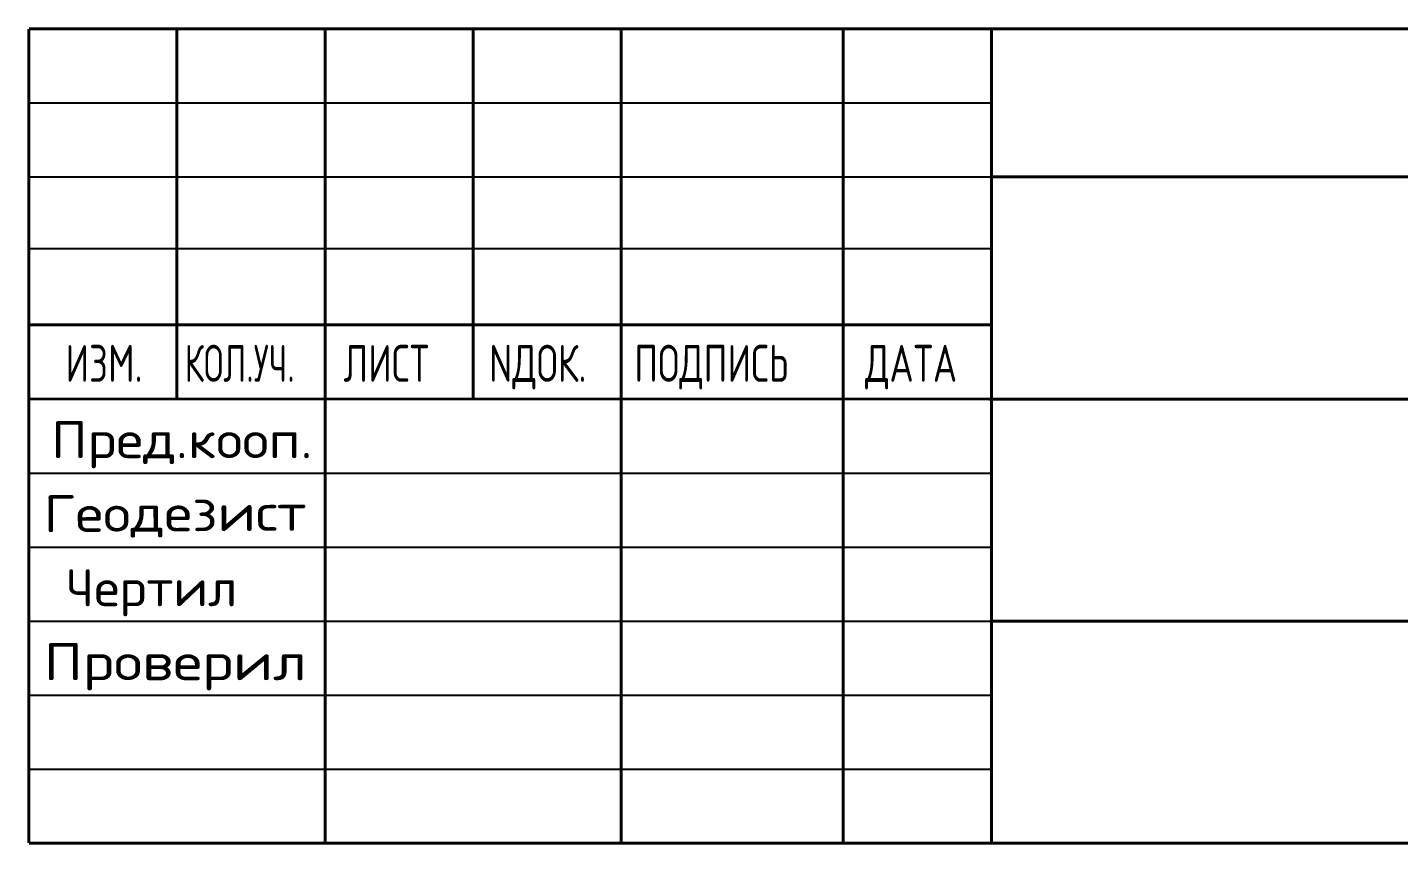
# Model space of a CAD drawing. Extents: x -185 to 0, y 0 to 55.
# Drawn here: x -185.1 to -92.5, y -0.1 to 55.1 of the extents above; entities that cross this region are included whole.
import ezdxf
from ezdxf.enums import TextEntityAlignment as Align

# ---------------------------------------------------------------- set-up
doc = ezdxf.new("R2010")
doc.units = 0
doc.layers.add('SHTAMP', color=7, linetype='CONTINUOUS')
doc.styles.add('SIMPLEX', font='simplex.shx')

msp = doc.modelspace()

# ---------------------------------------------------------------- linework, layer by layer
at = {"layer": 'SHTAMP'}
for p, q in [((-145, 55), (-145, 0)), ((-185, 50), (-120, 50)), ((-185, 45), (-120, 45)), ((-185, 40.17), (-120, 40.17)), ((-185, 25), (-120, 25)), ((-185, 20), (-120, 20)), ((-185, 15), (-120, 15)), ((-185, 10), (-120, 10)), ((-185, 5), (-120, 5))]:
    msp.add_line(p, q, dxfattribs=at)
at = {"layer": 'SHTAMP', "const_width": 0.2}
for points in [[(-185, 55), (0, 55)], [(-185, 0), (-185, 55)], [(-175, 30), (-175, 55)], [(-165, 0), (-165, 55)], [(-155, 30), (-155, 55)], [(-145, 0), (-145, 55)], [(-130, 0), (-130, 55)], [(-120, 55), (-120, 0)], [(-120, 45.003), (0, 45.003)], [(-185, 35), (-120, 35)], [(-185, 30), (-120, 30)], [(-120.176, 29.996), (0, 29.996)], [(-120, 15), (0, 15)], [(-185, 0), (0, 0)]]:
    msp.add_lwpolyline(points, dxfattribs=at)

# ---------------------------------------------------------------- texts
at = {"layer": 'SHTAMP', "style": 'SIMPLEX'}
for s, width, p in [('ИЗМ.', 0.7, (-182.532, 31.158)), ('КОЛ.УЧ.', 0.65, (-174.486, 31.158)), ('ЛИСТ', 0.7, (-163.752, 31.158)), ('NДОК.', 0.7, (-153.92, 31.158)), ('ПОДПИСЬ', 0.7, (-144.123, 31.158)), ('ДАТА', 0.7, (-128.529, 31.158))]:
    msp.add_text(s, height=2.5, dxfattribs=dict(at, width=width)).set_placement(p)
for s, width, p, p2 in [('Пред.кооп.', 0.909906, (-183.5, 26), (-165.844, 26)), ('Проверил', 0.975251, (-184, 11), (-166.236, 11))]:
    msp.add_text(s, height=2.5, dxfattribs=dict(at, width=width)).set_placement(p, p2, align=Align.FIT)
at = {"layer": 'SHTAMP', "style": 'SIMPLEX', "width": 0.882936}
msp.add_text('Геодезист', height=2.5, rotation=0.34494, dxfattribs=at).set_placement((-184, 21), (-166.236, 21.107), align=Align.FIT)
at = {"layer": 'SHTAMP', "style": 'SIMPLEX'}
msp.add_text('Чертил', height=2.5, dxfattribs=at).set_placement((-182.5, 16))

doc.saveas('drawing.dxf')
